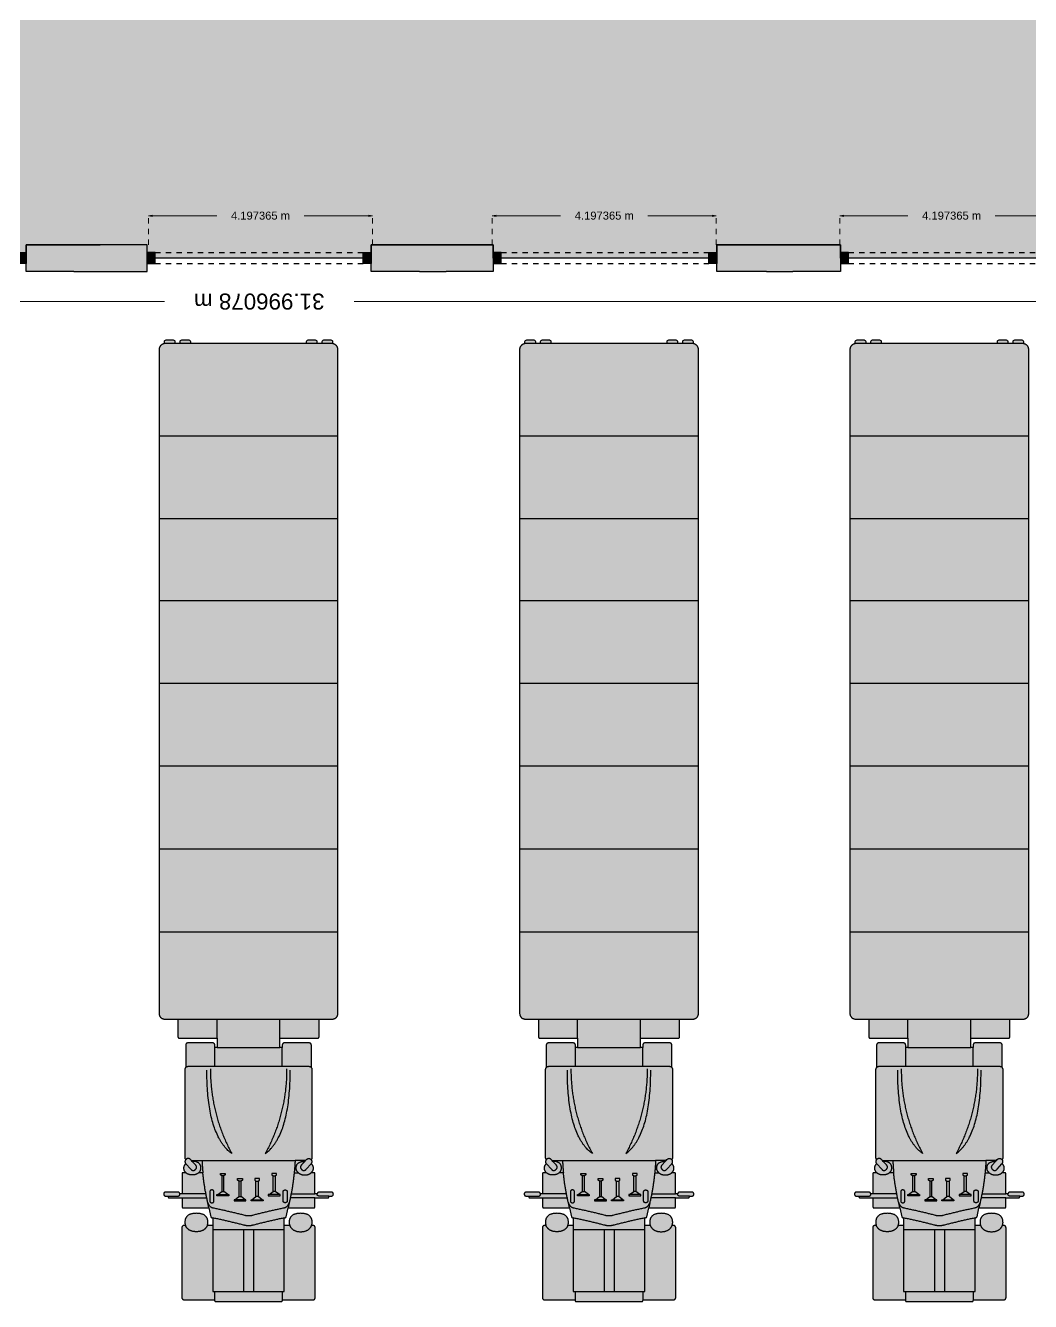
# Model space of a CAD drawing. Header units: metres. Extents: x -17 to 580, y -130 to 19.
# Drawn here: x 78.17 to 97.01, y -72.14 to -48.22 of the extents above; entities that cross this region are included whole.
import ezdxf

# ---------------------------------------------------------------- set-up
doc = ezdxf.new("R2010")
doc.units = ezdxf.units.M
for name, pattern in [('Column 50x50', [0]), ('Dash Line', [0.0009525, 0.000635, -0.0003175]), ('Default Dimension_ExtLine', [0.0025, 0, -0.0025]), ('Default Wall', [0]), ('Grey Dimension_ExtLine', [0.0025, 0, -0.0025]), ('Storage Zone 02', [0]), ('Style Black Lines_4', [0]), ('Style Border  Fill_3', [0]), ('Style Border  Fill_4', [0])]:
    doc.linetypes.add(name, pattern=pattern)
for name, color, linetype, true_color in [('Annotations', 7, 'Continuous', 0x7a8bf7), ('Furniture', 7, 'Continuous', 0x7a8bf7), ('Imported blocks', 7, 'Continuous', 0x7a8bf7), ('Walls', 7, 'Continuous', 0xc7c7c7), ('Zones', 7, 'Continuous', 0x7a8bf7)]:
    doc.layers.add(name, color=color, linetype=linetype, true_color=true_color)
doc.styles.add('Default Dimension', font='', dxfattribs={"height": 0.15})
doc.styles.add('Grey Dimension', font='', dxfattribs={"height": 0.3})
doc.styles.get('Default Dimension').set_extended_font_data('arial')
doc.styles.get('Grey Dimension').set_extended_font_data('arial')
doc.dimstyles.new('Default Dimension', dxfattribs={"dimtxt": 0.15, "dimasz": 0.075, "dimexe": 0, "dimexo": 0, "dimgap": 0.125, "dimtad": 0, "dimtih": 1, "dimtoh": 1, "dimdec": 6, "dimrnd": 1e-06, "dimzin": 0, "dimdsep": 46, "dimtxsty": 'Default Dimension', "dimblk": 'OPEN', "dimcen": 0.09, "dimadec": 0, "dimazin": 0, "dimtfac": 1, "dimtdec": 4, "dimtix": 1, "dimtofl": 0, "dimtmove": 2, "dimatfit": 3, "dimfxl": 1, "dimtolj": 1, "dimtzin": 0, "dimlwd": 5, "dimlwe": 5, "dimarcsym": 0})
doc.dimstyles.new('Grey Dimension', dxfattribs={"dimtxt": 0.3, "dimasz": 0.15, "dimexe": 0, "dimexo": 0, "dimgap": 0.25, "dimtad": 0, "dimtih": 1, "dimtoh": 1, "dimdec": 6, "dimrnd": 1e-06, "dimzin": 0, "dimdsep": 46, "dimtxsty": 'Grey Dimension', "dimblk": 'OBLIQUE', "dimcen": 0.09, "dimadec": 0, "dimazin": 0, "dimtfac": 1, "dimtdec": 4, "dimtix": 1, "dimtofl": 0, "dimtmove": 2, "dimatfit": 3, "dimfxl": 1, "dimtolj": 1, "dimtzin": 0, "dimlwd": 5, "dimlwe": 5, "dimarcsym": 0})

# ---------------------------------------------------------------- blocks, each defined once
blk = doc.blocks.new('Cargo truck L')
at = {"layer": 'Imported blocks', "transparency": 33554483}
h = blk.add_hatch(color=256, dxfattribs=at)
edge = h.paths.add_edge_path(flags=0)
edge.add_spline(control_points=[(10.324, 15.438), (10.324, 15.463), (10.306, 15.48)], knot_values=[0, 0, 0, 1, 1, 1], degree=2, periodic=0)
edge.add_spline(control_points=[(10.306, 15.48), (10.335, 15.517), (10.306, 15.555)], knot_values=[0, 0, 0, 1, 1, 1], degree=2, periodic=0)
edge.add_spline(control_points=[(10.306, 15.555), (10.346, 15.591), (10.346, 15.638)], knot_values=[0, 0, 0, 1, 1, 1], degree=2, periodic=0)
edge.add_spline(control_points=[(10.346, 15.638), (10.346, 15.688), (10.303, 15.725)], knot_values=[0, 0, 0, 1, 1, 1], degree=2, periodic=0)
edge.add_spline(control_points=[(10.303, 15.725), (10.33, 15.725), (10.358, 15.725)], knot_values=[0, 0, 0, 1, 1, 1], degree=2, periodic=0)
edge.add_spline(control_points=[(10.358, 15.725), (10.374, 15.725), (10.374, 15.74)], knot_values=[0, 0, 0, 1, 1, 1], degree=2, periodic=0)
edge.add_line((10.374, 15.74), (10.374, 16.12))
edge.add_line((10.374, 16.12), (10.415, 16.12))
edge.add_spline(control_points=[(10.415, 16.12), (10.42, 16.088), (10.457, 16.088)], knot_values=[0, 0, 0, 1, 1, 1], degree=2, periodic=0)
edge.add_spline(control_points=[(10.457, 16.088), (10.566, 16.088), (10.676, 16.088)], knot_values=[0, 0, 0, 1, 1, 1], degree=2, periodic=0)
edge.add_spline(control_points=[(10.676, 16.088), (10.719, 16.088), (10.719, 16.125)], knot_values=[0, 0, 0, 1, 1, 1], degree=2, periodic=0)
edge.add_spline(control_points=[(10.719, 16.125), (10.719, 16.162), (10.676, 16.162)], knot_values=[0, 0, 0, 1, 1, 1], degree=2, periodic=0)
edge.add_line((10.676, 16.162), (10.636, 16.162))
edge.add_line((10.636, 16.162), (10.636, 16.174))
edge.add_spline(control_points=[(10.636, 16.174), (10.636, 16.194), (10.615, 16.194)], knot_values=[0, 0, 0, 1, 1, 1], degree=2, periodic=0)
edge.add_line((10.615, 16.194), (10.374, 16.194))
edge.add_line((10.374, 16.194), (10.374, 16.365))
edge.add_spline(control_points=[(10.374, 16.365), (10.374, 16.381), (10.358, 16.381)], knot_values=[0, 0, 0, 1, 1, 1], degree=2, periodic=0)
edge.add_line((10.358, 16.381), (9.871, 16.381))
edge.add_line((9.871, 16.381), (9.835, 16.552))
edge.add_spline(control_points=[(9.835, 16.552), (9.831, 16.563), (9.799, 16.572)], knot_values=[0, 0, 0, 1, 1, 1], degree=2, periodic=0)
edge.add_line((9.799, 16.572), (9.799, 16.712))
edge.add_line((9.799, 16.712), (9.901, 16.712))
edge.add_spline(control_points=[(9.901, 16.712), (9.89, 16.685), (9.89, 16.657)], knot_values=[0, 0, 0, 1, 1, 1], degree=2, periodic=0)
edge.add_spline(control_points=[(9.89, 16.657), (9.89, 16.485), (10.106, 16.485)], knot_values=[0, 0, 0, 1, 1, 1], degree=2, periodic=0)
edge.add_spline(control_points=[(10.106, 16.485), (10.322, 16.485), (10.322, 16.657)], knot_values=[0, 0, 0, 1, 1, 1], degree=2, periodic=0)
edge.add_spline(control_points=[(10.322, 16.657), (10.322, 16.685), (10.311, 16.712)], knot_values=[0, 0, 0, 1, 1, 1], degree=2, periodic=0)
edge.add_spline(control_points=[(10.311, 16.712), (10.319, 16.712), (10.328, 16.712)], knot_values=[0, 0, 0, 1, 1, 1], degree=2, periodic=0)
edge.add_spline(control_points=[(10.328, 16.712), (10.379, 16.712), (10.379, 16.763)], knot_values=[0, 0, 0, 1, 1, 1], degree=2, periodic=0)
edge.add_spline(control_points=[(10.379, 16.763), (10.379, 17.409), (10.379, 18.056)], knot_values=[0, 0, 0, 1, 1, 1], degree=2, periodic=0)
edge.add_spline(control_points=[(10.379, 18.056), (10.379, 18.107), (10.328, 18.107)], knot_values=[0, 0, 0, 1, 1, 1], degree=2, periodic=0)
edge.add_line((10.328, 18.107), (9.766, 18.107))
edge.add_line((9.766, 18.107), (9.766, 18.113))
edge.add_spline(control_points=[(9.766, 18.113), (9.766, 18.138), (9.741, 18.138)], knot_values=[0, 0, 0, 1, 1, 1], degree=2, periodic=0)
edge.add_spline(control_points=[(9.741, 18.138), (9.129, 18.138), (8.517, 18.138)], knot_values=[0, 0, 0, 1, 1, 1], degree=2, periodic=0)
edge.add_spline(control_points=[(8.517, 18.138), (8.492, 18.138), (8.492, 18.113)], knot_values=[0, 0, 0, 1, 1, 1], degree=2, periodic=0)
edge.add_line((8.492, 18.113), (8.492, 18.107))
edge.add_line((8.492, 18.107), (7.929, 18.107))
edge.add_spline(control_points=[(7.929, 18.107), (7.879, 18.107), (7.879, 18.056)], knot_values=[0, 0, 0, 1, 1, 1], degree=2, periodic=0)
edge.add_spline(control_points=[(7.879, 18.056), (7.879, 17.409), (7.879, 16.763)], knot_values=[0, 0, 0, 1, 1, 1], degree=2, periodic=0)
edge.add_spline(control_points=[(7.879, 16.763), (7.879, 16.712), (7.929, 16.712)], knot_values=[0, 0, 0, 1, 1, 1], degree=2, periodic=0)
edge.add_spline(control_points=[(7.929, 16.712), (7.938, 16.712), (7.947, 16.712)], knot_values=[0, 0, 0, 1, 1, 1], degree=2, periodic=0)
edge.add_spline(control_points=[(7.947, 16.712), (7.936, 16.685), (7.936, 16.657)], knot_values=[0, 0, 0, 1, 1, 1], degree=2, periodic=0)
edge.add_spline(control_points=[(7.936, 16.657), (7.936, 16.485), (8.152, 16.485)], knot_values=[0, 0, 0, 1, 1, 1], degree=2, periodic=0)
edge.add_spline(control_points=[(8.152, 16.485), (8.367, 16.485), (8.367, 16.657)], knot_values=[0, 0, 0, 1, 1, 1], degree=2, periodic=0)
edge.add_spline(control_points=[(8.367, 16.657), (8.367, 16.685), (8.356, 16.712)], knot_values=[0, 0, 0, 1, 1, 1], degree=2, periodic=0)
edge.add_line((8.356, 16.712), (8.459, 16.712))
edge.add_line((8.459, 16.712), (8.459, 16.572))
edge.add_spline(control_points=[(8.459, 16.572), (8.426, 16.563), (8.423, 16.552)], knot_values=[0, 0, 0, 1, 1, 1], degree=2, periodic=0)
edge.add_line((8.423, 16.552), (8.386, 16.381))
edge.add_line((8.386, 16.381), (7.9, 16.381))
edge.add_spline(control_points=[(7.9, 16.381), (7.884, 16.381), (7.884, 16.365)], knot_values=[0, 0, 0, 1, 1, 1], degree=2, periodic=0)
edge.add_line((7.884, 16.365), (7.884, 16.194))
edge.add_line((7.884, 16.194), (7.643, 16.194))
edge.add_spline(control_points=[(7.643, 16.194), (7.622, 16.194), (7.622, 16.174)], knot_values=[0, 0, 0, 1, 1, 1], degree=2, periodic=0)
edge.add_line((7.622, 16.174), (7.622, 16.162))
edge.add_line((7.622, 16.162), (7.582, 16.162))
edge.add_spline(control_points=[(7.582, 16.162), (7.539, 16.162), (7.539, 16.125)], knot_values=[0, 0, 0, 1, 1, 1], degree=2, periodic=0)
edge.add_spline(control_points=[(7.539, 16.125), (7.539, 16.088), (7.582, 16.088)], knot_values=[0, 0, 0, 1, 1, 1], degree=2, periodic=0)
edge.add_spline(control_points=[(7.582, 16.088), (7.691, 16.088), (7.8, 16.088)], knot_values=[0, 0, 0, 1, 1, 1], degree=2, periodic=0)
edge.add_spline(control_points=[(7.8, 16.088), (7.838, 16.088), (7.843, 16.12)], knot_values=[0, 0, 0, 1, 1, 1], degree=2, periodic=0)
edge.add_line((7.843, 16.12), (7.884, 16.12))
edge.add_line((7.884, 16.12), (7.884, 15.74))
edge.add_spline(control_points=[(7.884, 15.74), (7.884, 15.725), (7.9, 15.725)], knot_values=[0, 0, 0, 1, 1, 1], degree=2, periodic=0)
edge.add_spline(control_points=[(7.9, 15.725), (7.927, 15.725), (7.955, 15.725)], knot_values=[0, 0, 0, 1, 1, 1], degree=2, periodic=0)
edge.add_spline(control_points=[(7.955, 15.725), (7.912, 15.688), (7.912, 15.638)], knot_values=[0, 0, 0, 1, 1, 1], degree=2, periodic=0)
edge.add_spline(control_points=[(7.912, 15.638), (7.912, 15.591), (7.952, 15.555)], knot_values=[0, 0, 0, 1, 1, 1], degree=2, periodic=0)
edge.add_spline(control_points=[(7.952, 15.555), (7.922, 15.517), (7.951, 15.48)], knot_values=[0, 0, 0, 1, 1, 1], degree=2, periodic=0)
edge.add_spline(control_points=[(7.951, 15.48), (7.933, 15.463), (7.933, 15.438)], knot_values=[0, 0, 0, 1, 1, 1], degree=2, periodic=0)
edge.add_spline(control_points=[(7.933, 15.438), (7.933, 14.616), (7.933, 13.793)], knot_values=[0, 0, 0, 1, 1, 1], degree=2, periodic=0)
edge.add_spline(control_points=[(7.933, 13.793), (7.933, 13.77), (7.95, 13.753)], knot_values=[0, 0, 0, 1, 1, 1], degree=2, periodic=0)
edge.add_spline(control_points=[(7.95, 13.753), (7.95, 13.547), (7.95, 13.341)], knot_values=[0, 0, 0, 1, 1, 1], degree=2, periodic=0)
edge.add_spline(control_points=[(7.95, 13.341), (7.95, 13.29), (8.001, 13.29)], knot_values=[0, 0, 0, 1, 1, 1], degree=2, periodic=0)
edge.add_spline(control_points=[(8.001, 13.29), (8.224, 13.29), (8.447, 13.29)], knot_values=[0, 0, 0, 1, 1, 1], degree=2, periodic=0)
edge.add_spline(control_points=[(8.447, 13.29), (8.498, 13.29), (8.498, 13.341)], knot_values=[0, 0, 0, 1, 1, 1], degree=2, periodic=0)
edge.add_line((8.498, 13.341), (8.498, 13.378))
edge.add_line((8.498, 13.378), (8.54, 13.378))
edge.add_line((8.54, 13.378), (8.54, 13.201))
edge.add_line((8.54, 13.201), (7.834, 13.201))
edge.add_spline(control_points=[(7.834, 13.201), (7.806, 13.201), (7.806, 13.173)], knot_values=[0, 0, 0, 1, 1, 1], degree=2, periodic=0)
edge.add_line((7.806, 13.173), (7.806, 12.846))
edge.add_line((7.806, 12.846), (7.578, 12.846))
edge.add_spline(control_points=[(7.578, 12.846), (7.452, 12.846), (7.452, 12.72)], knot_values=[0, 0, 0, 1, 1, 1], degree=2, periodic=0)
edge.add_spline(control_points=[(7.452, 12.72), (7.452, 6.513), (7.452, 0.306)], knot_values=[0, 0, 0, 1, 1, 1], degree=2, periodic=0)
edge.add_spline(control_points=[(7.452, 0.306), (7.452, 0.208), (7.547, 0.184)], knot_values=[0, 0, 0, 1, 1, 1], degree=2, periodic=0)
edge.add_line((7.547, 0.184), (7.547, 0.151))
edge.add_arc((7.578, 0.151), 0.0313, 180, 270)
edge.add_line((7.578, 0.12), (7.722, 0.12))
edge.add_arc((7.722, 0.151), 0.0313, 270, 360)
edge.add_line((7.753, 0.151), (7.753, 0.18))
edge.add_line((7.753, 0.18), (7.84, 0.18))
edge.add_line((7.84, 0.18), (7.84, 0.151))
edge.add_arc((7.871, 0.151), 0.0313, 180, 270)
edge.add_line((7.871, 0.12), (8.015, 0.12))
edge.add_arc((8.015, 0.151), 0.0313, 270, 360)
edge.add_line((8.047, 0.151), (8.047, 0.18))
edge.add_line((8.047, 0.18), (10.211, 0.18))
edge.add_line((10.211, 0.18), (10.211, 0.151))
edge.add_arc((10.242, 0.151), 0.0313, 180, 270)
edge.add_line((10.242, 0.12), (10.386, 0.12))
edge.add_arc((10.386, 0.151), 0.0313, 270, 360)
edge.add_line((10.418, 0.151), (10.418, 0.18))
edge.add_line((10.418, 0.18), (10.504, 0.18))
edge.add_line((10.504, 0.18), (10.504, 0.151))
edge.add_arc((10.535, 0.151), 0.0313, 180, 270)
edge.add_line((10.535, 0.12), (10.679, 0.12))
edge.add_arc((10.679, 0.151), 0.0313, 270, 360)
edge.add_line((10.711, 0.151), (10.711, 0.184))
edge.add_spline(control_points=[(10.711, 0.184), (10.806, 0.208), (10.806, 0.306)], knot_values=[0, 0, 0, 1, 1, 1], degree=2, periodic=0)
edge.add_spline(control_points=[(10.806, 0.306), (10.806, 6.513), (10.806, 12.72)], knot_values=[0, 0, 0, 1, 1, 1], degree=2, periodic=0)
edge.add_spline(control_points=[(10.806, 12.72), (10.806, 12.846), (10.68, 12.846)], knot_values=[0, 0, 0, 1, 1, 1], degree=2, periodic=0)
edge.add_line((10.68, 12.846), (10.452, 12.846))
edge.add_line((10.452, 12.846), (10.452, 13.173))
edge.add_spline(control_points=[(10.452, 13.173), (10.452, 13.201), (10.423, 13.201)], knot_values=[0, 0, 0, 1, 1, 1], degree=2, periodic=0)
edge.add_line((10.423, 13.201), (9.718, 13.201))
edge.add_line((9.718, 13.201), (9.718, 13.378))
edge.add_line((9.718, 13.378), (9.759, 13.378))
edge.add_line((9.759, 13.378), (9.759, 13.341))
edge.add_spline(control_points=[(9.759, 13.341), (9.759, 13.29), (9.81, 13.29)], knot_values=[0, 0, 0, 1, 1, 1], degree=2, periodic=0)
edge.add_spline(control_points=[(9.81, 13.29), (10.033, 13.29), (10.256, 13.29)], knot_values=[0, 0, 0, 1, 1, 1], degree=2, periodic=0)
edge.add_spline(control_points=[(10.256, 13.29), (10.307, 13.29), (10.307, 13.341)], knot_values=[0, 0, 0, 1, 1, 1], degree=2, periodic=0)
edge.add_spline(control_points=[(10.307, 13.341), (10.307, 13.547), (10.307, 13.753)], knot_values=[0, 0, 0, 1, 1, 1], degree=2, periodic=0)
edge.add_spline(control_points=[(10.307, 13.753), (10.324, 13.77), (10.324, 13.793)], knot_values=[0, 0, 0, 1, 1, 1], degree=2, periodic=0)
edge.add_spline(control_points=[(10.324, 13.793), (10.324, 14.616), (10.324, 15.438)], knot_values=[0, 0, 0, 1, 1, 1], degree=2, periodic=0)
at = {"layer": 'Imported blocks', "linetype": 'Style Border  Fill_3'}
for points in [[(8.492, 18.113), (8.492, 18.107), (7.929, 18.107)], [(10.328, 18.107), (9.766, 18.107), (9.766, 18.113)], [(8.423, 16.552), (8.386, 16.381), (7.9, 16.381)], [(8.356, 16.712), (8.459, 16.712), (8.459, 16.572)], [(9.799, 16.572), (9.799, 16.712), (9.901, 16.712)], [(10.358, 16.381), (9.871, 16.381), (9.835, 16.552)], [(7.884, 16.365), (7.884, 16.194), (7.643, 16.194)], [(10.615, 16.194), (10.374, 16.194), (10.374, 16.365)], [(7.622, 16.174), (7.622, 16.162), (7.582, 16.162)], [(7.843, 16.12), (7.884, 16.12), (7.884, 15.74)], [(10.374, 15.74), (10.374, 16.12), (10.415, 16.12)], [(10.676, 16.162), (10.636, 16.162), (10.636, 16.174)], [(7.806, 13.173), (7.806, 12.846), (7.578, 12.846)], [(8.498, 13.341), (8.498, 13.378), (8.54, 13.378), (8.54, 13.201), (7.834, 13.201)], [(10.423, 13.201), (9.718, 13.201), (9.718, 13.378), (9.759, 13.378), (9.759, 13.341)], [(10.68, 12.846), (10.452, 12.846), (10.452, 13.173)]]:
    blk.add_lwpolyline(points, dxfattribs=at)
at = {"layer": 'Imported blocks', "linetype": 'Style Black Lines_4'}
for points in [[(8.492, 18.107), (8.492, 17.953)], [(9.035, 16.79), (9.035, 17.953)], [(9.222, 16.79), (9.222, 17.953)], [(9.766, 17.953), (9.766, 18.107)], [(8.367, 16.29), (8.386, 16.381)], [(9.871, 16.381), (9.891, 16.29)], [(7.622, 16.162), (7.8, 16.162)], [(7.884, 16.194), (8.345, 16.194)], [(8.33, 16.12), (7.884, 16.12)], [(8.403, 16.086), (8.403, 16.248)], [(8.481, 16.248), (8.481, 16.086)], [(8.551, 16.133), (8.627, 16.075)], [(8.743, 16.133), (8.667, 16.075)], [(8.873, 16.23), (8.948, 16.172)], [(9.064, 16.23), (8.989, 16.172)], [(9.193, 16.23), (9.269, 16.172)], [(9.385, 16.23), (9.309, 16.172)], [(9.515, 16.133), (9.59, 16.075)], [(9.706, 16.133), (9.631, 16.075)], [(9.776, 16.248), (9.776, 16.086)], [(9.854, 16.086), (9.854, 16.248)], [(10.374, 16.194), (9.912, 16.194)], [(9.927, 16.12), (10.374, 16.12)], [(10.636, 16.162), (10.457, 16.162)], [(8.948, 15.88), (8.924, 15.862), (8.924, 15.834), (9.013, 15.834), (9.013, 15.862), (8.989, 15.88)], [(9.309, 15.88), (9.334, 15.862), (9.334, 15.834), (9.244, 15.834), (9.244, 15.862), (9.269, 15.88)], [(8.048, 15.66), (7.955, 15.558)], [(8.074, 15.511), (8.136, 15.578)], [(8.273, 15.725), (8.193, 15.725)], [(8.627, 15.783), (8.602, 15.764), (8.602, 15.737), (8.692, 15.737), (8.692, 15.764), (8.667, 15.783)], [(9.631, 15.783), (9.655, 15.764), (9.655, 15.737), (9.566, 15.737), (9.566, 15.764), (9.59, 15.783)], [(9.985, 15.725), (10.064, 15.725)], [(10.121, 15.578), (10.183, 15.511), (10.197, 15.496), (10.001, 15.496)], [(10.303, 15.558), (10.209, 15.66)], [(8.074, 15.511), (8.061, 15.496), (8.043, 15.477)], [(8.061, 15.496), (8.256, 15.496)], [(10.197, 15.496), (10.215, 15.477)], [(9.759, 13.736), (10.267, 13.736)], [(8.54, 13.201), (8.54, 12.846)], [(9.718, 13.201), (9.718, 12.846)]]:
    blk.add_lwpolyline(points, dxfattribs=at)
for points in [[(8.535, 16.157), (8.535, 16.133), (8.759, 16.133), (8.759, 16.157), (8.535, 16.157)], [(8.667, 16.075), (8.667, 15.783), (8.627, 15.783), (8.627, 16.075), (8.667, 16.075)], [(8.857, 16.254), (9.08, 16.254), (9.08, 16.23), (8.857, 16.23), (8.857, 16.254)], [(8.989, 16.172), (8.989, 15.88), (8.948, 15.88), (8.948, 16.172), (8.989, 16.172)], [(9.401, 16.254), (9.177, 16.254), (9.177, 16.23), (9.401, 16.23), (9.401, 16.254)], [(9.269, 16.172), (9.269, 15.88), (9.309, 15.88), (9.309, 16.172), (9.269, 16.172)], [(9.722, 16.157), (9.722, 16.133), (9.499, 16.133), (9.499, 16.157), (9.722, 16.157)], [(9.59, 16.075), (9.59, 15.783), (9.631, 15.783), (9.631, 16.075), (9.59, 16.075)]]:
    blk.add_lwpolyline(points, close=True, dxfattribs=at)
at = {"layer": 'Imported blocks', "linetype": 'Style Border  Fill_3'}
blk.add_lwpolyline([(7.547, 0.184), (7.547, 0.151, 0.414214), (7.578, 0.12), (7.722, 0.12, 0.414214), (7.753, 0.151), (7.753, 0.18), (7.84, 0.18), (7.84, 0.151, 0.414214), (7.871, 0.12), (8.015, 0.12, 0.414214), (8.047, 0.151), (8.047, 0.18), (10.211, 0.18), (10.211, 0.151, 0.414214), (10.242, 0.12), (10.386, 0.12, 0.414214), (10.418, 0.151), (10.418, 0.18), (10.504, 0.18), (10.504, 0.151, 0.414214), (10.535, 0.12), (10.679, 0.12, 0.414214), (10.711, 0.151), (10.711, 0.184)], format="xyb", dxfattribs=at)
at = {"layer": 'Imported blocks'}
for points in [[(7.929, 18.107), (7.879, 18.107), (7.879, 18.056)], [(7.879, 18.056), (7.879, 17.409), (7.879, 16.763)], [(9.799, 17.953), (9.129, 17.953), (8.459, 17.953)], [(8.459, 17.953), (8.459, 17.332), (8.459, 16.712)], [(8.517, 18.138), (8.492, 18.138), (8.492, 18.113)], [(9.741, 18.138), (9.129, 18.138), (8.517, 18.138)], [(9.766, 18.113), (9.766, 18.138), (9.741, 18.138)], [(9.799, 16.712), (9.799, 17.332), (9.799, 17.953)], [(10.379, 18.056), (10.379, 18.107), (10.328, 18.107)], [(10.379, 16.763), (10.379, 17.409), (10.379, 18.056)], [(7.879, 16.763), (7.879, 16.712), (7.929, 16.712)], [(8.152, 16.83), (7.996, 16.83), (7.947, 16.712)], [(8.356, 16.712), (8.307, 16.83), (8.152, 16.83)], [(9.799, 16.79), (9.129, 16.79), (8.459, 16.79)], [(9.901, 16.712), (9.95, 16.83), (10.106, 16.83)], [(10.106, 16.83), (10.262, 16.83), (10.311, 16.712)], [(10.328, 16.712), (10.379, 16.712), (10.379, 16.763)], [(7.929, 16.712), (7.938, 16.712), (7.947, 16.712)], [(7.947, 16.712), (7.936, 16.685), (7.936, 16.657)], [(7.936, 16.657), (7.936, 16.485), (8.152, 16.485)], [(8.152, 16.485), (8.367, 16.485), (8.367, 16.657)], [(8.367, 16.657), (8.367, 16.685), (8.356, 16.712)], [(8.459, 16.572), (8.426, 16.563), (8.423, 16.552)], [(8.459, 16.572), (8.756, 16.633), (9.05, 16.709)], [(9.05, 16.518), (8.756, 16.442), (8.459, 16.381)], [(9.05, 16.709), (9.089, 16.72), (9.129, 16.721)], [(9.129, 16.529), (9.089, 16.529), (9.05, 16.518)], [(9.129, 16.721), (9.169, 16.72), (9.207, 16.709)], [(9.207, 16.518), (9.169, 16.529), (9.129, 16.529)], [(9.207, 16.709), (9.501, 16.633), (9.799, 16.572)], [(9.799, 16.381), (9.501, 16.442), (9.207, 16.518)], [(9.835, 16.552), (9.831, 16.563), (9.799, 16.572)], [(9.901, 16.712), (9.89, 16.685), (9.89, 16.657)], [(9.89, 16.657), (9.89, 16.485), (10.106, 16.485)], [(10.106, 16.485), (10.322, 16.485), (10.322, 16.657)], [(10.322, 16.657), (10.322, 16.685), (10.311, 16.712)], [(10.311, 16.712), (10.319, 16.712), (10.328, 16.712)], [(7.9, 16.381), (7.884, 16.381), (7.884, 16.365)], [(8.273, 15.725), (8.301, 16.01), (8.367, 16.29)], [(8.459, 16.381), (8.389, 16.36), (8.367, 16.29)], [(8.403, 16.248), (8.403, 16.287), (8.442, 16.287)], [(8.442, 16.287), (8.481, 16.287), (8.481, 16.248)], [(9.815, 16.287), (9.776, 16.287), (9.776, 16.248)], [(9.891, 16.29), (9.869, 16.36), (9.799, 16.381)], [(9.854, 16.248), (9.854, 16.287), (9.815, 16.287)], [(9.891, 16.29), (9.957, 16.01), (9.985, 15.725)], [(10.374, 16.365), (10.374, 16.381), (10.358, 16.381)], [(7.582, 16.162), (7.539, 16.162), (7.539, 16.125)], [(7.539, 16.125), (7.539, 16.088), (7.582, 16.088)], [(7.582, 16.088), (7.691, 16.088), (7.8, 16.088)], [(7.643, 16.194), (7.622, 16.194), (7.622, 16.174)], [(7.8, 16.162), (7.843, 16.162), (7.843, 16.125)], [(7.8, 16.088), (7.838, 16.088), (7.843, 16.12)], [(7.843, 16.125), (7.843, 16.122), (7.843, 16.12)], [(8.442, 16.047), (8.403, 16.047), (8.403, 16.086)], [(8.481, 16.086), (8.481, 16.047), (8.442, 16.047)], [(9.776, 16.086), (9.776, 16.047), (9.815, 16.047)], [(9.815, 16.047), (9.854, 16.047), (9.854, 16.086)], [(10.457, 16.162), (10.414, 16.162), (10.414, 16.125)], [(10.414, 16.125), (10.414, 16.122), (10.415, 16.12)], [(10.415, 16.12), (10.42, 16.088), (10.457, 16.088)], [(10.457, 16.088), (10.566, 16.088), (10.676, 16.088)], [(10.636, 16.174), (10.636, 16.194), (10.615, 16.194)], [(10.719, 16.125), (10.719, 16.162), (10.676, 16.162)], [(10.676, 16.088), (10.719, 16.088), (10.719, 16.125)], [(7.884, 15.74), (7.884, 15.725), (7.9, 15.725)], [(7.9, 15.725), (7.927, 15.725), (7.955, 15.725)], [(7.955, 15.725), (7.912, 15.688), (7.912, 15.638)], [(7.912, 15.638), (7.912, 15.591), (7.952, 15.555)], [(7.952, 15.555), (7.922, 15.517), (7.951, 15.48)], [(7.955, 15.558), (7.953, 15.556), (7.955, 15.558)], [(8.074, 15.766), (8.003, 15.766), (7.955, 15.725)], [(8.133, 15.663), (8.089, 15.704), (8.048, 15.66)], [(8.193, 15.725), (8.145, 15.766), (8.074, 15.766)], [(8.236, 15.638), (8.236, 15.511), (8.074, 15.511)], [(8.136, 15.578), (8.177, 15.622), (8.133, 15.663)], [(8.193, 15.725), (8.236, 15.688), (8.236, 15.638)], [(8.256, 15.496), (8.261, 15.61), (8.273, 15.725)], [(10.001, 15.496), (9.996, 15.61), (9.985, 15.725)], [(10.064, 15.725), (10.021, 15.688), (10.021, 15.638)], [(10.021, 15.638), (10.021, 15.511), (10.183, 15.511)], [(10.064, 15.725), (10.112, 15.766), (10.183, 15.766)], [(10.124, 15.663), (10.08, 15.622), (10.121, 15.578)], [(10.209, 15.66), (10.168, 15.704), (10.124, 15.663)], [(10.183, 15.766), (10.255, 15.766), (10.303, 15.725)], [(10.346, 15.638), (10.346, 15.688), (10.303, 15.725)], [(10.303, 15.725), (10.33, 15.725), (10.358, 15.725)], [(10.306, 15.555), (10.305, 15.556), (10.303, 15.558)], [(10.306, 15.555), (10.346, 15.591), (10.346, 15.638)], [(10.306, 15.48), (10.335, 15.517), (10.306, 15.555)], [(10.358, 15.725), (10.374, 15.725), (10.374, 15.74)], [(7.951, 15.48), (7.933, 15.463), (7.933, 15.438)], [(7.933, 15.438), (7.933, 14.616), (7.933, 13.793)], [(7.996, 15.457), (7.969, 15.459), (7.951, 15.48)], [(8.043, 15.477), (8.024, 15.456), (7.996, 15.457)], [(10.001, 15.496), (9.129, 15.496), (8.256, 15.496)], [(8.815, 15.366), (8.347, 15.023), (8.347, 13.801)], [(8.414, 13.777), (8.413, 14.623), (8.815, 15.366)], [(9.843, 13.777), (9.845, 14.623), (9.442, 15.366)], [(9.442, 15.366), (9.91, 15.023), (9.91, 13.801)], [(10.215, 15.477), (10.234, 15.456), (10.261, 15.457)], [(10.261, 15.457), (10.289, 15.459), (10.306, 15.48)], [(10.324, 15.438), (10.324, 15.463), (10.306, 15.48)], [(10.324, 13.793), (10.324, 14.616), (10.324, 15.438)], [(7.933, 13.793), (7.933, 13.77), (7.95, 13.753)], [(7.95, 13.753), (7.95, 13.547), (7.95, 13.341)], [(7.95, 13.753), (7.967, 13.736), (7.991, 13.736)], [(7.991, 13.736), (8.875, 13.736), (9.759, 13.736)], [(8.498, 13.736), (8.498, 13.557), (8.498, 13.378)], [(9.759, 13.736), (9.759, 13.557), (9.759, 13.378)], [(10.267, 13.736), (10.29, 13.736), (10.307, 13.753)], [(10.307, 13.753), (10.324, 13.77), (10.324, 13.793)], [(10.307, 13.341), (10.307, 13.547), (10.307, 13.753)], [(7.834, 13.201), (7.806, 13.201), (7.806, 13.173)], [(7.95, 13.341), (7.95, 13.29), (8.001, 13.29)], [(8.001, 13.29), (8.224, 13.29), (8.447, 13.29)], [(8.447, 13.29), (8.498, 13.29), (8.498, 13.341)], [(9.718, 13.378), (9.129, 13.378), (8.54, 13.378)], [(9.759, 13.341), (9.759, 13.29), (9.81, 13.29)], [(9.81, 13.29), (10.033, 13.29), (10.256, 13.29)], [(10.256, 13.29), (10.307, 13.29), (10.307, 13.341)], [(10.452, 13.173), (10.452, 13.201), (10.423, 13.201)], [(7.578, 12.846), (7.452, 12.846), (7.452, 12.72)], [(7.452, 12.72), (7.452, 6.513), (7.452, 0.306)], [(10.452, 12.846), (9.129, 12.846), (7.806, 12.846)], [(10.806, 12.72), (10.806, 12.846), (10.68, 12.846)], [(10.806, 0.306), (10.806, 6.513), (10.806, 12.72)], [(7.452, 11.217), (9.129, 11.217), (10.806, 11.217)], [(7.452, 9.659), (9.129, 9.659), (10.806, 9.659)], [(10.806, 8.094), (9.129, 8.094), (7.452, 8.094)], [(10.806, 6.549), (9.129, 6.549), (7.452, 6.549)], [(10.806, 4.998), (9.129, 4.998), (7.452, 4.998)], [(10.806, 3.46), (9.129, 3.46), (7.452, 3.46)], [(10.806, 1.909), (9.129, 1.909), (7.452, 1.909)], [(7.452, 0.306), (7.452, 0.208), (7.547, 0.184)], [(10.711, 0.184), (10.806, 0.208), (10.806, 0.306)], [(7.547, 0.184), (7.562, 0.18), (7.578, 0.18)], [(7.578, 0.18), (7.666, 0.18), (7.753, 0.18)], [(7.84, 0.18), (7.943, 0.18), (8.047, 0.18)], [(10.211, 0.18), (10.314, 0.18), (10.418, 0.18)], [(10.504, 0.18), (10.592, 0.18), (10.68, 0.18)], [(10.68, 0.18), (10.695, 0.18), (10.711, 0.184)]]:
    blk.add_open_spline(points, degree=2, dxfattribs=at)
blk = doc.blocks.new('_Open')
at = {"color": 0, "linetype": 'ByBlock', "lineweight": -2}
for p, q in [((-1, 0.166667), (0, 0)), ((-1, -0.166667), (0, 0)), ((0, 0), (-1, 0))]:
    blk.add_line(p, q, dxfattribs=at)
blk = doc.blocks.new('*D188')
at = {"layer": 'Annotations', "color": 0, "linetype": 'Default Dimension_ExtLine', "lineweight": 5}
for p, q in [((86.92, -52.331), (86.92, -51.787)), ((91.117, -52.331), (91.117, -51.787))]:
    blk.add_line(p, q, dxfattribs=at)
at = {"layer": 'Annotations', "color": 0, "lineweight": 5}
for p, q in [((86.995, -51.787), (88.201, -51.787)), ((91.042, -51.787), (89.836, -51.787))]:
    blk.add_line(p, q, dxfattribs=at)
at = {"layer": 'Defpoints', "color": 0}
for p in [(91.117, -51.787), (86.92, -52.331), (91.117, -52.331)]:
    blk.add_point(p, dxfattribs=at)
at = {"layer": 'Annotations', "color": 0, "lineweight": 5, "xscale": 0.075, "yscale": 0.075, "zscale": 0.075, "rotation": 180}
blk.add_blockref('_Open', (86.92, -51.787), dxfattribs=at)
at = {"layer": 'Annotations', "color": 0, "lineweight": 5, "xscale": 0.075, "yscale": 0.075, "zscale": 0.075}
blk.add_blockref('_Open', (91.117, -51.787), dxfattribs=at)
at = {"layer": 'Annotations', "color": 0, "insert": (89.019, -51.787), "char_height": 0.15, "attachment_point": 5, "style": 'Default Dimension'}
blk.add_mtext('\\A1;4.197365 m', dxfattribs=at)
blk = doc.blocks.new('Opening')
at = {"layer": 'Walls', "transparency": 33554483}
for points in [[(-1.5, -0.106), (-1.393, -0.106), (-1.393, 0.106), (-1.5, 0.106), (-1.5, -0.106)], [(1.5, -0.106), (1.393, -0.106), (1.393, 0.106), (1.5, 0.106), (1.5, -0.106)]]:
    blk.add_hatch(color=256, dxfattribs=at).paths.add_polyline_path(points, flags=0)
at = {"layer": 'Walls', "linetype": 'Style Border  Fill_4'}
for points in [[(-1.5, -0.106), (-1.393, -0.106), (-1.393, 0.106), (-1.5, 0.106), (-1.5, -0.106)], [(1.5, -0.106), (1.393, -0.106), (1.393, 0.106), (1.5, 0.106), (1.5, -0.106)]]:
    blk.add_lwpolyline(points, close=True, dxfattribs=at)
at = {"layer": 'Walls', "linetype": 'Dash Line'}
for points in [[(-1.393, 0.106), (1.393, 0.106)], [(-1.393, -0.106), (1.393, -0.106)]]:
    blk.add_lwpolyline(points, dxfattribs=at)
blk = doc.blocks.new('_Oblique')
at = {"color": 0, "linetype": 'ByBlock', "lineweight": -2}
blk.add_line((-0.5, -0.5), (0.5, 0.5), dxfattribs=at)
blk = doc.blocks.new('*D199')
at = {"layer": 'Annotations', "color": 0, "linetype": 'Grey Dimension_ExtLine', "lineweight": 5}
for p, q in [((66.553, -52.832), (66.554, -53.396)), ((98.55, -52.831), (98.55, -53.395))]:
    blk.add_line(p, q, dxfattribs=at)
at = {"layer": 'Annotations', "color": 0, "lineweight": 5}
for p, q in [((66.554, -53.396), (80.773, -53.396)), ((98.55, -53.395), (84.33, -53.395))]:
    blk.add_line(p, q, dxfattribs=at)
at = {"layer": 'Defpoints', "color": 0}
for p in [(66.553, -52.832), (98.55, -52.831), (66.554, -53.396)]:
    blk.add_point(p, dxfattribs=at)
at = {"layer": 'Annotations', "color": 0, "lineweight": 5, "xscale": 0.15, "yscale": 0.15, "zscale": 0.15}
for p, rotation in [((66.554, -53.396), 180.0021683408062), ((98.55, -53.395), 0.002168340806167746)]:
    blk.add_blockref('_Oblique', p, dxfattribs=dict(at, rotation=rotation))
at = {"layer": 'Annotations', "color": 0, "insert": (82.552, -53.395), "char_height": 0.3, "attachment_point": 5, "rotation": 180.0022, "style": 'Grey Dimension'}
blk.add_mtext('\\A1;31.996078 m', dxfattribs=at)
blk = doc.blocks.new('*D218')
at = {"layer": 'Annotations', "color": 0, "linetype": 'Default Dimension_ExtLine', "lineweight": 5}
for p, q in [((93.432, -52.331), (93.432, -51.787)), ((97.629, -52.331), (97.629, -51.787))]:
    blk.add_line(p, q, dxfattribs=at)
at = {"layer": 'Annotations', "color": 0, "lineweight": 5}
for p, q in [((93.507, -51.787), (94.712, -51.787)), ((97.554, -51.787), (96.348, -51.787))]:
    blk.add_line(p, q, dxfattribs=at)
at = {"layer": 'Defpoints', "color": 0}
for p in [(97.629, -51.787), (93.432, -52.331), (97.629, -52.331)]:
    blk.add_point(p, dxfattribs=at)
at = {"layer": 'Annotations', "color": 0, "lineweight": 5, "xscale": 0.075, "yscale": 0.075, "zscale": 0.075, "rotation": 180}
blk.add_blockref('_Open', (93.432, -51.787), dxfattribs=at)
at = {"layer": 'Annotations', "color": 0, "lineweight": 5, "xscale": 0.075, "yscale": 0.075, "zscale": 0.075}
blk.add_blockref('_Open', (97.629, -51.787), dxfattribs=at)
at = {"layer": 'Annotations', "color": 0, "insert": (95.53, -51.787), "char_height": 0.15, "attachment_point": 5, "style": 'Default Dimension'}
blk.add_mtext('\\A1;4.197365 m', dxfattribs=at)
blk = doc.blocks.new('*D253')
at = {"layer": 'Annotations', "color": 0, "linetype": 'Default Dimension_ExtLine', "lineweight": 5}
for p, q in [((80.477, -52.331), (80.477, -51.787)), ((84.674, -52.331), (84.674, -51.787))]:
    blk.add_line(p, q, dxfattribs=at)
at = {"layer": 'Annotations', "color": 0, "lineweight": 5}
for p, q in [((80.552, -51.787), (81.757, -51.787)), ((84.599, -51.787), (83.393, -51.787))]:
    blk.add_line(p, q, dxfattribs=at)
at = {"layer": 'Defpoints', "color": 0}
for p in [(84.674, -51.787), (80.477, -52.331), (84.674, -52.331)]:
    blk.add_point(p, dxfattribs=at)
at = {"layer": 'Annotations', "color": 0, "lineweight": 5, "xscale": 0.075, "yscale": 0.075, "zscale": 0.075, "rotation": 180}
blk.add_blockref('_Open', (80.477, -51.787), dxfattribs=at)
at = {"layer": 'Annotations', "color": 0, "lineweight": 5, "xscale": 0.075, "yscale": 0.075, "zscale": 0.075}
blk.add_blockref('_Open', (84.674, -51.787), dxfattribs=at)
at = {"layer": 'Annotations', "color": 0, "insert": (82.575, -51.787), "char_height": 0.15, "attachment_point": 5, "style": 'Default Dimension'}
blk.add_mtext('\\A1;4.197365 m', dxfattribs=at)

msp = doc.modelspace()

# ---------------------------------------------------------------- hatches: boundary and pattern name
at = {"layer": 'Annotations', "transparency": 33554483}
for points in [[(81.6947879, -49.9339775), (82.4182159, -50.5734492), (83.1416438, -49.9339775), (81.6947879, -49.9339775)], [(88.175755, -49.9339775), (88.8991829, -50.5734492), (89.6226109, -49.9339775), (88.175755, -49.9339775)], [(94.6877349, -49.9339775), (95.4111628, -50.5734492), (96.1345908, -49.9339775), (94.6877349, -49.9339775)]]:
    msp.add_hatch(color=256, dxfattribs=at).paths.add_polyline_path(points, flags=0)
at = {"layer": 'Walls', "transparency": 33554483}
h = msp.add_hatch(color=256, dxfattribs=at)
h.paths.add_polyline_path([(66.3046921, -52.830623), (66.3046921, -52.330623), (66.5534728, -52.330623), (73.9874188, -52.330623), (73.9874188, -52.830623), (73.0551815, -52.830623), (73.0551815, -52.3314663), (72.5567743, -52.3314663), (72.5567743, -52.830623), (66.5534917, -52.830623), (66.3046921, -52.830623)], flags=0)
h.paths.add_polyline_path([(78.1847839, -52.830623), (78.1847839, -52.330623), (79.0731626, -52.330623), (79.0731626, -52.830623), (78.1847839, -52.830623)], flags=0)
h.paths.add_polyline_path([(79.5715697, -52.830623), (79.5715697, -52.330623), (80.4529354, -52.330623), (80.4529354, -52.830623), (79.5715697, -52.830623)], flags=0)
h.paths.add_polyline_path([(84.6503006, -52.830623), (84.6503006, -52.330623), (86.9339025, -52.330623), (86.9339025, -52.830623), (86.0551815, -52.830623), (86.0551815, -52.3314663), (85.5567743, -52.3314663), (85.5567743, -52.830623), (84.6503006, -52.830623)], flags=0)
h.paths.add_polyline_path([(91.1312676, -52.830623), (91.1312676, -52.330623), (93.4458824, -52.330623), (93.4458824, -52.830623), (92.5551815, -52.830623), (92.5551815, -52.3314663), (92.0567743, -52.3314663), (92.0567743, -52.830623), (91.1312676, -52.830623)], flags=0)
h.paths.add_polyline_path([(97.6432475, -52.830623), (97.6432475, -52.330623), (99.0495688, -52.330623), (99.0495688, -52.830623), (99.0482328, -52.830623), (99.0482328, -52.3314663), (98.5498256, -52.3314663), (98.5495688, -52.830623), (97.6432475, -52.830623)], flags=0)
for points in [[(79.0731626, -52.830623), (79.0731626, -52.330623), (79.5715697, -52.330623), (79.5715697, -52.830623), (79.0731626, -52.830623)], [(85.5567743, -52.8314663), (85.5567743, -52.830623), (85.5567743, -52.3314663), (86.0551815, -52.3314663), (86.0551815, -52.830623), (86.0551815, -52.8314663), (85.5567743, -52.8314663)], [(92.0567743, -52.8314663), (92.0567743, -52.830623), (92.0567743, -52.3314663), (92.5551815, -52.3314663), (92.5551815, -52.830623), (92.5551815, -52.8314663), (92.0567743, -52.8314663)]]:
    msp.add_hatch(color=256, dxfattribs=at).paths.add_polyline_path(points, flags=0)
at = {"layer": 'Zones', "transparency": 33554483}
msp.add_hatch(color=256, dxfattribs=at).paths.add_polyline_path([(79.0554885, -32.8236521), (79.0554885, -32.832611), (79.5538957, -32.832611), (79.5538957, -32.8236521), (99.4387779, -32.8236523), (99.4387779, -36.687078), (99.5137779, -36.687078), (99.5137779, -37.6869945), (99.4387779, -37.6869945), (99.4387779, -38.7092532), (99.5137779, -38.7092532), (99.5137779, -39.7091697), (99.4387779, -39.7091697), (99.4387779, -41.0223454), (99.5137779, -41.0223454), (99.5137779, -42.0222619), (99.4387779, -42.0222619), (99.4387779, -47.1368103), (100.5683151, -47.1368103), (100.5683151, -47.0618103), (102.1682934, -47.0618103), (102.1682934, -47.1368103), (105.1246091, -47.1368103), (105.0399472, -47.8226166), (105.2880638, -47.8532462), (105.0920367, -49.4411706), (104.8439202, -49.4105409), (104.164533, -54.9139407), (102.4943581, -54.9139407), (102.4943581, -55.1639407), (100.584146, -55.1639407), (100.584146, -54.9139407), (99.0495688, -54.9139407), (99.0495688, -52.330623), (97.6432475, -52.330623), (97.6432475, -52.580623), (93.4458824, -52.580623), (93.4458824, -52.330623), (91.1312676, -52.330623), (91.1312676, -52.580623), (86.9339025, -52.580623), (86.9339025, -52.330623), (84.6503006, -52.330623), (84.6503006, -52.580623), (80.4529354, -52.580623), (80.4529354, -52.330623), (78.1847839, -52.330623), (78.1847839, -52.580623), (73.9874188, -52.580623), (73.9874188, -52.330623), (66.5534728, -52.330623), (66.5534062, -50.5732081), (66.3034062, -50.5732176), (66.3034062, -44.8232176), (66.5538957, -44.8232176), (66.5538957, -44.3232176), (66.5534062, -32.5732176), (72.6675542, -32.5736359), (72.6675542, -32.7992579), (72.9041373, -32.7992579), (72.9041373, -32.8236521), (79.0554885, -32.8236521)], flags=0)

# ---------------------------------------------------------------- linework, layer by layer
at = {"layer": 'Walls', "linetype": 'Default Wall'}
for points in [[(79.0731626, -52.830623), (78.1847839, -52.830623), (78.1847839, -52.330623), (79.0731626, -52.330623)], [(79.5715697, -52.830623), (80.4529354, -52.830623), (80.4529354, -52.330623), (79.5715697, -52.330623)], [(85.5567743, -52.830623), (84.6503006, -52.830623), (84.6503006, -52.330623), (86.9339025, -52.330623), (86.9339025, -52.830623), (86.0551815, -52.830623)], [(92.0567743, -52.830623), (91.1312676, -52.830623), (91.1312676, -52.330623), (93.4458824, -52.330623), (93.4458824, -52.830623), (92.5551815, -52.830623)]]:
    msp.add_lwpolyline(points, dxfattribs=at)
at = {"layer": 'Walls', "linetype": 'Column 50x50'}
for points in [[(79.0731626, -52.330623), (79.5715697, -52.330623)], [(79.0731626, -52.830623), (79.5715697, -52.830623)], [(85.5567743, -52.830623), (85.5567743, -52.8314663), (86.0551815, -52.8314663), (86.0551815, -52.830623)], [(92.0567743, -52.830623), (92.0567743, -52.8314663), (92.5551815, -52.8314663), (92.5551815, -52.830623)]]:
    msp.add_lwpolyline(points, dxfattribs=at)
at = {"layer": 'Zones', "linetype": 'Storage Zone 02'}
msp.add_lwpolyline([(97.6432475, -52.580623), (93.4458824, -52.580623), (93.4458824, -52.330623), (91.1312676, -52.330623), (91.1312676, -52.580623), (86.9339025, -52.580623), (86.9339025, -52.330623), (84.6503006, -52.330623), (84.6503006, -52.580623), (80.4529354, -52.580623), (80.4529354, -52.330623), (78.1847839, -52.330623), (78.1847839, -52.580623), (73.9874188, -52.580623), (73.9874188, -52.330623), (66.5534728, -52.330623), (66.5534062, -50.5732081), (66.3034062, -50.5732176), (66.3034062, -44.8232176)], dxfattribs=at)

# ---------------------------------------------------------------- block references
at = {"layer": 'Furniture', "rotation": 180}
for p in [(91.4793876, -54.002704), (98.2374904, -54.0027031), (104.4290139, -54.002704)]:
    msp.add_blockref('Cargo truck L', p, dxfattribs=at)
at = {"layer": 'Walls', "xscale": 1.399121723321933}
for p in [(76.0861013, -52.580623), (82.551618, -52.580623), (89.0325851, -52.580623), (95.5445649, -52.580623)]:
    msp.add_blockref('Opening', p, dxfattribs=at)

# ---------------------------------------------------------------- dimensions: what is measured, and where the dimension line sits
at = {"layer": 'Annotations'}
for p1, p2, picture, middle in [((80.4766745, -52.330623), (84.6740397, -52.330623), '*D253', (82.5753571, -51.787419)), ((86.9199439, -52.330623), (91.1173091, -52.330623), '*D188', (89.0186265, -51.787419)), ((93.431578, -52.330623), (97.6289432, -52.330623), '*D218', (95.5302606, -51.787419))]:
    dim = msp.add_aligned_dim(p1=p1, p2=p2, distance=0.5432041, dimstyle='Default Dimension', override={"dimpost": ' m'}, dxfattribs=at)
    dim.commit()
    dim.dimension.update_dxf_attribs({"geometry": picture, "text_midpoint": middle})
dim = msp.add_aligned_dim(p1=(98.5495692129, -52.830623015), p2=(66.5534917268, -52.8318338965), distance=0.5642423493, dimstyle='Grey Dimension', override={"dimpost": ' m'}, dxfattribs=at)
dim.commit()
dim.dimension.update_dxf_attribs({"geometry": '*D199', "text_midpoint": (82.5515518234, -53.3954708046), "text_rotation": -179.9978316592})

doc.saveas('drawing.dxf')
